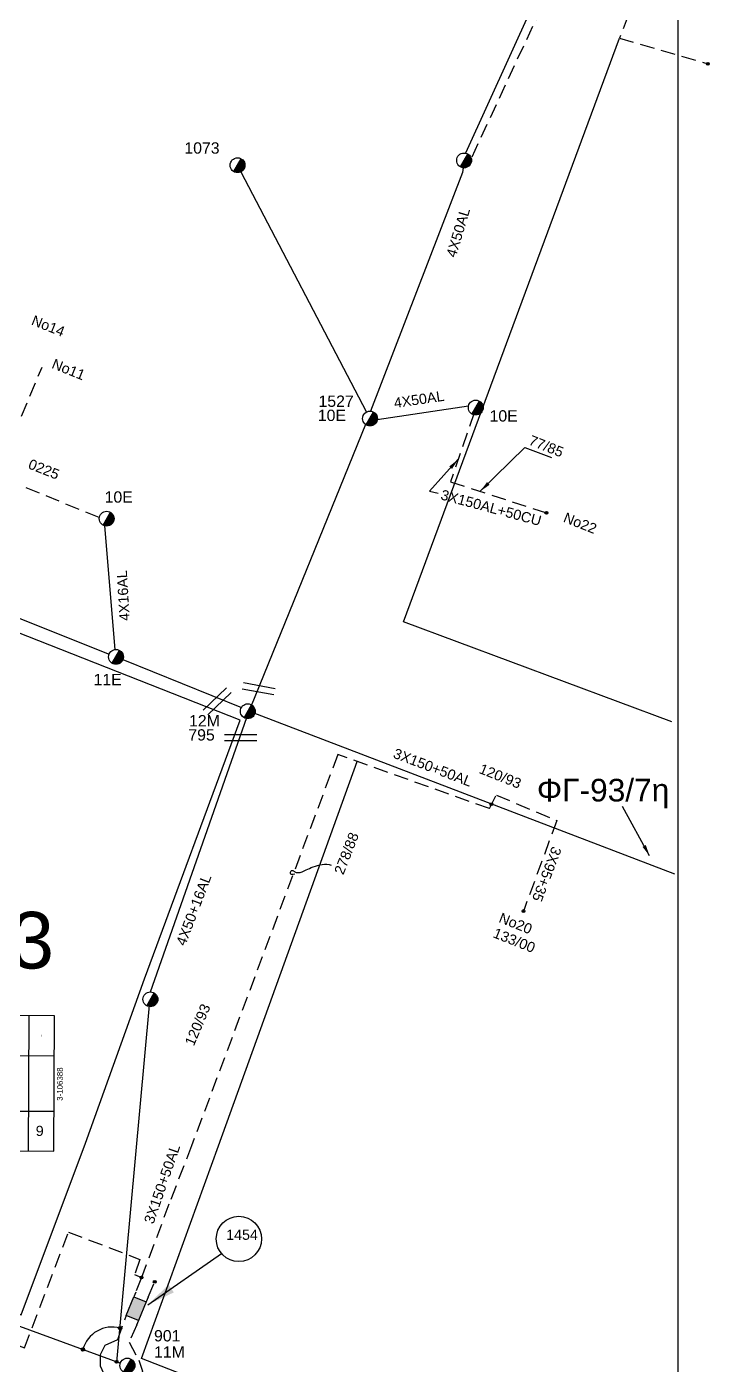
# Model space of a CAD drawing. Header units: millimetres. Extents: x 751 to 1825, y 360 to 872.
# Drawn here: x 1662.5 to 1722.7, y 596.1 to 714.3 of the extents above; entities that cross this region are included whole.
import ezdxf
from ezdxf.enums import TextEntityAlignment as Align

# ---------------------------------------------------------------- set-up
doc = ezdxf.new("R2010")
doc.units = ezdxf.units.MM
doc.linetypes.add('DASHED', pattern=[19.05, 12.7, -6.35])
for name, color, linetype in [('Link Box 4 Διευθύνσεων', 7, 'Continuous'), ('Άγνωστα', 7, 'Continuous'), ('Ασφαλειοκιβώτια Χ.Τ 9 αναχωρήσεων', 7, 'Continuous'), ('Γέφυρες Εναέριου Δικτύου', 7, 'Continuous'), ('Γυμνά εναέρια ΧΤ (3Φ)   4x50AL', 7, 'Continuous'), ('Γυμνά εναέρια ΧΤ και ΦΟΠ (3Φ)   4x50+16AL', 7, 'Continuous'), ('Επιγραφές - Σχήματα', 7, 'Continuous'), ('Καλώδια ΧΤ   3x150+50AL', 7, 'DASHED'), ('Καλώδια ΧΤ   3x150+70AL', 7, 'DASHED'), ('Καλώδια ΧΤ   3x150AL+50CU', 7, 'DASHED'), ('Καλώδια ΧΤ   3x150AL+50XLPE', 7, 'DASHED'), ('Καλώδια ΧΤ   3x95+35 CU', 7, 'DASHED'), ('Στύλος ΦΜ', 7, 'Continuous'), ('Στύλος ΦΜ @ 1', 7, 'Continuous'), ('Συνδέσεις', 7, 'Continuous'), ('Τομή', 7, 'Continuous'), ('Υπόβαθρο ΔΕΗ', 7, 'Continuous'), ('Υπόγεια καλώδια Παροχών ΧΤ   4x16AL', 7, 'DASHED')]:
    doc.layers.add(name, color=color, linetype=linetype)
doc.styles.get("Standard").update_dxf_attribs({"font": 'ARIAL.TTF'})
doc.linetypes.add('SYN_LINE', pattern='A,0.5,-0.0001,["/\\/\\/\\/",Standard,S=0.1,R=0,X=0,Y=-0.05],-0.25', length=0.7501)
doc.dimstyles.new('ISO-25', dxfattribs={"dimtxt": 2.5, "dimasz": 2.5, "dimexe": 1.25, "dimexo": 0.625, "dimtad": 1, "dimtxsty": 'Standard', "dimcen": 2.5, "dimadec": 0, "dimazin": 0, "dimtfac": 1, "dimtmove": 0, "dimatfit": 3, "dimfxl": 1, "dimarcsym": 0})

# ---------------------------------------------------------------- blocks, each defined once
blk = doc.blocks.new('ΥΠΑΡΧΩΝ ΤΣΙΜΕΝΤΕΝΙΟΣ ΣΤΥΛΟΣ')
at = {"layer": 'Στύλος ΦΜ'}
blk.add_hatch(color=256, dxfattribs=at).paths.add_polyline_path([(-1.29, -2.28, 0.574793), (2.62, 0, 0.268822), (1.3, 2.27)])
blk.add_line((-1.29, -2.28), (1.3, 2.27), dxfattribs=at)
blk.add_circle((0, 0), 2.62, dxfattribs=at)
at = {"layer": 'Στύλος ΦΜ', "flags": 4}
for tag, p in [('ΑΡΙΘΜΟΣ', (-4.68, 8.05)), ('ΤΥΠΟΣ', (-4.91, 3.03))]:
    blk.add_attdef(tag, p, '', height=4, dxfattribs=at)
blk = doc.blocks.new('_ΣΥΝΔΕΣΗ')
at = {"layer": 'Συνδέσεις', "linetype": 'SYN_LINE', "ltscale": 40}
blk.add_hatch(color=256, dxfattribs=at).paths.add_polyline_path([(0.5, -0.01, 1), (-0.5, -0.01, 1)])
at = {"layer": 'Συνδέσεις'}
blk.add_circle((0, -0.01), 0.5, dxfattribs=at)
blk = doc.blocks.new('ΤΟΜΗ')
at = {"layer": 'Τομή', "ltscale": 40}
for p, q in [((-5.68, 0), (5.68, 0)), ((5.68, -2.33), (-5.68, -2.33))]:
    blk.add_line(p, q, dxfattribs=at)
blk = doc.blocks.new('LINK BOX 4 ΑΝΑΧΩΡΗΣΕΩΝ')
at = {"layer": 'Link Box 4 Διευθύνσεων', "ltscale": 40}
blk.add_hatch(color=256, dxfattribs=at).paths.add_polyline_path([(-3.54, 0), (-3.54, -4.67), (3.54, -4.67), (3.54, 0)])
for p, q in [((-3.54, 0), (-5.33, 0)), ((5.33, 0), (3.54, 0)), ((-3.54, -4.67), (-5.33, -4.67)), ((5.33, -4.67), (3.54, -4.67))]:
    blk.add_line(p, q, dxfattribs=at)
blk.add_lwpolyline([(-3.54, -4.67), (-3.54, 0), (3.54, 0), (3.54, -4.67)], close=True, dxfattribs=at)
blk = doc.blocks.new('ΑΣΦΑΛΕΙΟΚΙΒΩΤΙΟ ΥΠΟΣΤΑΘΜΟΥ 9 ΑΝΑΧΩΡΗΣΕΩΝ')
at = {"layer": 'Ασφαλειοκιβώτια Χ.Τ 9 αναχωρήσεων', "ltscale": 40}
for p, q in [((-23.8, 40.36), (24.02, 40.36)), ((-9.72, 40.36), (-9.72, -40.64)), ((9.94, 40.36), (9.94, -40.64)), ((-23.8, 31.36), (24.02, 31.36)), ((-23.8, 22.36), (24.02, 22.36)), ((-23.8, 13.36), (24.02, 13.36)), ((-23.8, 4.36), (24.02, 4.36)), ((-23.8, -4.64), (24.02, -4.64)), ((-23.8, -13.64), (24.02, -13.64)), ((-23.8, -22.64), (24.02, -22.64)), ((-23.8, -31.64), (24.02, -31.64))]:
    blk.add_line(p, q, dxfattribs=at)
at = {"layer": 'Ασφαλειοκιβώτια Χ.Τ 9 αναχωρήσεων'}
blk.add_lwpolyline([(-23.8, -40.64), (24.02, -40.64), (24.02, 40.36), (-23.8, 40.36)], close=True, dxfattribs=at)
for s, p in [('1', (-18.45, 37.24)), ('2', (-18.45, 28.67)), ('3', (-18.45, 19.6)), ('4', (-18.45, 10.58)), ('5', (-18.45, 1.57)), ('6', (-18.45, -7.57)), ('7', (-18.45, -15.81)), ('8', (-18.45, -25.5)), ('9', (-18.45, -34.19))]:
    blk.add_text(s, height=3.6, rotation=270, dxfattribs=at).set_placement(p)
at = {"layer": 'Ασφαλειοκιβώτια Χ.Τ 9 αναχωρήσεων', "ltscale": 40}
for tag, height, p in [('ΟΝΟΜΑ', 5, (-0.16, 44.31)), ('ΚΕΙΜΕΝΟ 1', 2, (17.06, 35.59)), ('ΚΕΙΜΕΝΟ 2', 2, (17.06, 26.88)), ('ΚΕΙΜΕΝΟ 3', 2, (17.06, 17.69)), ('ΚΕΙΜΕΝΟ 4', 2, (17.06, 8.71)), ('ΚΕΙΜΕΝΟ 5', 2, (17.06, -0.13)), ('ΚΕΙΜΕΝΟ 6', 2, (17.06, -9.05)), ('ΚΕΙΜΕΝΟ 7', 2, (17.06, -18.13)), ('ΚΕΙΜΕΝΟ 8', 2, (17.06, -26.85)), ('ΚΕΙΜΕΝΟ 9', 2, (17.06, -35.99)), ('ΣΧ', 2, (-0.1, -42.64))]:
    blk.add_attdef(tag, text='', height=height, dxfattribs=at).set_placement(p, align=Align.MIDDLE_CENTER)

msp = doc.modelspace()

# ---------------------------------------------------------------- linework, layer by layer
at = {"layer": 'Άγνωστα', "color": 6, "linetype": 'DASHED', "ltscale": 0.1}
msp.add_lwpolyline([(1718.32, 722.44), (1714.83, 713.33), (1722.62, 711.05)], dxfattribs=at)
at = {"layer": 'Άγνωστα', "color": 27, "ltscale": 0.1}
msp.add_lwpolyline([(1692.5, 680.31), (1681.11, 702.1)], dxfattribs=at)
at = {"layer": 'Άγνωστα', "color": 87, "linetype": 'DASHED', "ltscale": 0.1}
msp.add_lwpolyline([(1673.22, 602.14), (1673.8, 603.49)], dxfattribs=at)
at = {"layer": 'Άγνωστα', "color": 85, "linetype": 'DASHED', "ltscale": 0.1}
msp.add_lwpolyline([(1672.21, 599.68), (1671.54, 598.16), (1672.41, 596.56), (1672.73, 595.61), (1672.43, 594.56), (1695.66, 585.54), (1696.46, 586.69), (1697.12, 586.45)], dxfattribs=at)
at = {"layer": 'Γέφυρες Εναέριου Δικτύου', "ltscale": 0.1}
msp.add_arc((1670.05, 596.82), 2.68, 74.9217, 164.8541, dxfattribs=at)
at = {"layer": 'Γυμνά εναέρια ΧΤ (3Φ)   4x50AL', "color": 27, "linetype": 'DASHED', "ltscale": 0.1}
msp.add_lwpolyline([(1701.82, 702.85), (1711.49, 723.63), (1712.48, 724.98), (1712.58, 726.07), (1719.32, 744.58), (1720.29, 744.48)], dxfattribs=at)
at = {"layer": 'Γυμνά εναέρια ΧΤ (3Φ)   4x50AL', "color": 27, "ltscale": 0.1}
for points in [[(1710.94, 724.53), (1701.23, 703.17)], [(1701.03, 701.88), (1700.97, 701.44), (1692.85, 680.38)], [(1693.45, 679.64), (1701.51, 680.86)], [(1692.4, 679.21), (1682.31, 654.37)]]:
    msp.add_lwpolyline(points, dxfattribs=at)
at = {"layer": 'Γυμνά εναέρια ΧΤ και ΦΟΠ (3Φ)   4x50+16AL', "color": 30, "ltscale": 0.1}
for points in [[(1658.62, 663.35), (1669.77, 658.92)], [(1670.98, 658.44), (1681.45, 654.2)]]:
    msp.add_lwpolyline(points, dxfattribs=at)
at = {"layer": 'Γυμνά εναέρια ΧΤ και ΦΟΠ (3Φ)   4x50+16AL', "color": 1, "ltscale": 0.1}
for points in [[(1673.42, 629.1), (1681.94, 653.33)], [(1670.47, 596.41), (1673.35, 627.93)]]:
    msp.add_lwpolyline(points, dxfattribs=at)
at = {"layer": 'Επιγραφές - Σχήματα', "ltscale": 0.1}
msp.add_lwpolyline([(1720, 856.45), (751.91, 856.45), (751.91, 369.88), (1720, 369.88)], close=True, dxfattribs=at)
msp.add_lwpolyline([(1686.17, 639.5), (1686.01, 639.46), (1685.89, 639.47), (1685.82, 639.5), (1685.79, 639.55), (1685.78, 639.61), (1685.79, 639.67), (1685.82, 639.73), (1685.85, 639.78), (1685.89, 639.81), (1685.93, 639.82), (1685.96, 639.82), (1686, 639.81), (1686.04, 639.78), (1686.09, 639.76), (1686.13, 639.73), (1686.18, 639.7), (1686.23, 639.67), (1686.29, 639.65), (1686.35, 639.64), (1686.41, 639.63), (1686.48, 639.63), (1686.56, 639.63), (1686.64, 639.65), (1686.73, 639.67), (1686.83, 639.71), (1686.93, 639.75), (1687.05, 639.81), (1687.17, 639.87), (1687.31, 639.93), (1687.46, 640), (1687.62, 640.07), (1687.79, 640.13), (1687.98, 640.2), (1688.18, 640.26), (1688.38, 640.31), (1688.59, 640.35), (1688.8, 640.37), (1689, 640.37), (1689.2, 640.34), (1689.38, 640.28)], dxfattribs=at)
msp.add_circle((1681.23, 607.28), 2, dxfattribs=at)
at = {"layer": 'Καλώδια ΧΤ   3x150+50AL', "color": 173, "linetype": 'Continuous', "ltscale": 0.1}
msp.add_lwpolyline([(1682.24, 653.87), (1719.68, 639.51)], dxfattribs=at)
at = {"layer": 'Καλώδια ΧΤ   3x150+50AL', "color": 173, "linetype": 'DASHED', "ltscale": 0.1}
msp.add_lwpolyline([(1645.63, 609.11), (1643.84, 604.78), (1662.3, 597.65), (1666.19, 607.89), (1672.49, 605.47), (1672.03, 604.14), (1672.63, 603.87)], dxfattribs=at)
at = {"layer": 'Καλώδια ΧΤ   3x150+50AL', "color": 1, "linetype": 'Continuous', "ltscale": 0.1}
msp.add_lwpolyline([(1652.6, 602.97), (1670.77, 596.3)], dxfattribs=at)
at = {"layer": 'Καλώδια ΧΤ   3x150+70AL', "color": 85, "linetype": 'DASHED', "ltscale": 0.1}
msp.add_lwpolyline([(1663.16, 579.49), (1663.33, 579.97), (1666.58, 588.58), (1667.35, 590.78), (1669.42, 595.14), (1669.03, 596.04), (1669.03, 597.07), (1669.43, 597.89), (1670.56, 598.41), (1671.13, 600.12)], dxfattribs=at)
at = {"layer": 'Καλώδια ΧΤ   3x150AL+50CU', "color": 27, "linetype": 'DASHED', "ltscale": 0.1}
msp.add_lwpolyline([(1701.99, 680.24), (1699.92, 674.14), (1708.37, 671.41)], dxfattribs=at)
at = {"layer": 'Καλώδια ΧΤ   3x150AL+50XLPE', "color": 173, "linetype": 'DASHED', "ltscale": 0.1}
msp.add_lwpolyline([(1703.34, 645.28), (1689.97, 650.05), (1677.06, 615.51), (1675.06, 610.35), (1672.63, 603.87), (1672.14, 602.59)], dxfattribs=at)
at = {"layer": 'Καλώδια ΧΤ   3x95+35 CU', "color": 173, "linetype": 'DASHED', "ltscale": 0.1}
msp.add_lwpolyline([(1703.34, 645.28), (1703.96, 646.48), (1709.29, 644.22), (1706.34, 636.19)], dxfattribs=at)
at = {"layer": 'Υπόβαθρο ΔΕΗ', "ltscale": 0.1}
for points in [[(1719.44, 652.95), (1695.76, 661.77), (1714.83, 713.33)], [(1717.99, 579.02), (1672.64, 596.72), (1679.43, 615.51), (1691.67, 649.44)]]:
    msp.add_lwpolyline(points, dxfattribs=at)
msp.add_lwpolyline([(1626.81, 615.51), (1626.4, 614.35), (1662.02, 600.59), (1667.7, 615.75), (1672.91, 630.24), (1681.33, 653.09), (1646.74, 666.72)], close=True, dxfattribs=at)
at = {"layer": 'Υπόγεια καλώδια Παροχών ΧΤ   4x16AL', "color": 30, "linetype": 'DASHED', "ltscale": 0.1}
msp.add_lwpolyline([(1668.91, 670.98), (1659.82, 674.68), (1663.86, 684.27)], dxfattribs=at)
at = {"layer": 'Υπόγεια καλώδια Παροχών ΧΤ   4x16AL', "color": 30, "linetype": 'Continuous', "ltscale": 0.1}
msp.add_lwpolyline([(1670.32, 659.33), (1669.41, 670.25)], dxfattribs=at)

# ---------------------------------------------------------------- block references
at = {"layer": 'Link Box 4 Διευθύνσεων', "ltscale": 0.1, "xscale": 0.250000000000049, "yscale": 0.250000000000049, "zscale": 0.250000000000049, "rotation": 67.76415455864495}
msp.add_blockref('LINK BOX 4 ΑΝΑΧΩΡΗΣΕΩΝ', (1671.63, 601.35), dxfattribs=at)
at = {"layer": 'Ασφαλειοκιβώτια Χ.Τ 9 αναχωρήσεων', "ltscale": 0.1}
ref = msp.add_blockref('ΑΣΦΑΛΕΙΟΚΙΒΩΤΙΟ ΥΠΟΣΤΑΘΜΟΥ 9 ΑΝΑΧΩΡΗΣΕΩΝ', (1654.77, 621.02), dxfattribs=dict(at, xscale=0.2500000000000043, yscale=0.2500000000000043, zscale=0.2500000000000043, rotation=89.76623769583608))
ref.add_attrib('ΣΧ', '3-106388', dxfattribs={"ltscale": 40, "height": 0.5, "rotation": 89.7662}).set_placement((1665.43, 620.95), align=Align.MIDDLE_CENTER)
ref.add_attrib('ΚΕΙΜΕΝΟ 2', '70', dxfattribs={"ltscale": 40, "height": 0.5, "rotation": 89.7662}).set_placement((1648.06, 625.31), align=Align.MIDDLE_CENTER)
ref.add_attrib('ΚΕΙΜΕΝΟ 1', '307', dxfattribs={"ltscale": 40, "height": 0.5, "rotation": 89.7662}).set_placement((1645.89, 625.32), align=Align.MIDDLE_CENTER)
ref.add_attrib('ΚΕΙΜΕΝΟ 3', '70', dxfattribs={"ltscale": 40, "height": 0.5, "rotation": 89.7662}).set_placement((1650.36, 625.3), align=Align.MIDDLE_CENTER)
ref.add_attrib('ΚΕΙΜΕΝΟ 4', '30', dxfattribs={"ltscale": 40, "height": 0.5, "rotation": 89.7662}).set_placement((1652.61, 625.29), align=Align.MIDDLE_CENTER)
ref.add_attrib('ΚΕΙΜΕΝΟ 5', '100', dxfattribs={"ltscale": 40, "height": 0.5, "rotation": 89.7662}).set_placement((1654.82, 625.28), align=Align.MIDDLE_CENTER)
ref.add_attrib('ΚΕΙΜΕΝΟ 6', '80', dxfattribs={"ltscale": 40, "height": 0.5, "rotation": 89.7662}).set_placement((1657.05, 625.27), align=Align.MIDDLE_CENTER)
ref.add_attrib('ΚΕΙΜΕΝΟ 7', '80', dxfattribs={"ltscale": 40, "height": 0.5, "rotation": 89.7662}).set_placement((1659.32, 625.26), align=Align.MIDDLE_CENTER)
ref.add_attrib('ΚΕΙΜΕΝΟ 8', '40', dxfattribs={"ltscale": 40, "height": 0.5, "rotation": 89.7662}).set_placement((1661.5, 625.25), align=Align.MIDDLE_CENTER)
ref.add_attrib('ΚΕΙΜΕΝΟ 9', '-', dxfattribs={"ltscale": 40, "height": 0.5, "rotation": 89.7662}).set_placement((1663.78, 625.24), align=Align.MIDDLE_CENTER)
at = {"layer": 'Στύλος ΦΜ @ 1', "ltscale": 0.1}
ref = msp.add_blockref('ΥΠΑΡΧΩΝ ΤΣΙΜΕΝΤΕΝΙΟΣ ΣΤΥΛΟΣ', (1681.11, 702.1), dxfattribs=dict(at, xscale=0.25, yscale=0.25, zscale=0.25))
ref.add_attrib('ΤΥΠΟΣ', '1073', (1676.42, 703.12), dxfattribs={"layer": 'Στύλος ΦΜ', "height": 1, "flags": 4})
at = {"layer": 'Στύλος ΦΜ @ 1', "ltscale": 0.1, "xscale": 0.25, "yscale": 0.25, "zscale": 0.25}
for p in [(1701.11, 702.52), (1673.42, 628.44)]:
    msp.add_blockref('ΥΠΑΡΧΩΝ ΤΣΙΜΕΝΤΕΝΙΟΣ ΣΤΥΛΟΣ', p, dxfattribs=at)
at = {"layer": 'Στύλος ΦΜ @ 1', "ltscale": 0.1}
ref = msp.add_blockref('ΥΠΑΡΧΩΝ ΤΣΙΜΕΝΤΕΝΙΟΣ ΣΤΥΛΟΣ', (1692.8, 679.73), dxfattribs=dict(at, xscale=0.25, yscale=0.25, zscale=0.25))
ref.add_attrib('ΤΥΠΟΣ', '10E', (1688.2, 679.51), dxfattribs={"layer": 'Στύλος ΦΜ', "height": 1, "flags": 4})
ref.add_attrib('ΑΡΙΘΜΟΣ', '1527', (1688.26, 680.76), dxfattribs={"layer": 'Στύλος ΦΜ', "height": 1, "flags": 4})
ref = msp.add_blockref('ΥΠΑΡΧΩΝ ΤΣΙΜΕΝΤΕΝΙΟΣ ΣΤΥΛΟΣ', (1702.14, 680.7), dxfattribs=dict(at, xscale=0.25, yscale=0.25, zscale=0.25))
ref.add_attrib('ΤΥΠΟΣ', '10E', (1703.36, 679.46), dxfattribs={"layer": 'Στύλος ΦΜ', "height": 1, "flags": 4})
ref = msp.add_blockref('ΥΠΑΡΧΩΝ ΤΣΙΜΕΝΤΕΝΙΟΣ ΣΤΥΛΟΣ', (1669.56, 670.89), dxfattribs=dict(at, xscale=0.25, yscale=0.25, zscale=0.25))
ref.add_attrib('ΤΥΠΟΣ', '10E', (1669.38, 672.3), dxfattribs={"layer": 'Στύλος ΦΜ', "height": 1, "flags": 4})
ref = msp.add_blockref('ΥΠΑΡΧΩΝ ΤΣΙΜΕΝΤΕΝΙΟΣ ΣΤΥΛΟΣ', (1670.38, 658.68), dxfattribs=dict(at, xscale=0.25, yscale=0.25, zscale=0.25))
ref.add_attrib('ΤΥΠΟΣ', '11E', (1668.4, 656.18), dxfattribs={"layer": 'Στύλος ΦΜ', "height": 1, "flags": 4})
ref = msp.add_blockref('ΥΠΑΡΧΩΝ ΤΣΙΜΕΝΤΕΝΙΟΣ ΣΤΥΛΟΣ', (1682.02, 653.88), dxfattribs=dict(at, xscale=0.25, yscale=0.25, zscale=0.25))
ref.add_attrib('ΤΥΠΟΣ', '795', (1676.77, 651.29), dxfattribs={"layer": 'Στύλος ΦΜ', "height": 1, "flags": 4})
ref.add_attrib('ΑΡΙΘΜΟΣ', '12M', (1676.83, 652.54), dxfattribs={"layer": 'Στύλος ΦΜ', "height": 1, "flags": 4})
ref = msp.add_blockref('ΥΠΑΡΧΩΝ ΤΣΙΜΕΝΤΕΝΙΟΣ ΣΤΥΛΟΣ', (1671.39, 596.1), dxfattribs=dict(at, xscale=0.25, yscale=0.25, zscale=0.25))
ref.add_attrib('ΤΥΠΟΣ', '901', (1673.74, 598.23), dxfattribs={"layer": 'Στύλος ΦΜ', "height": 1, "flags": 4})
ref.add_attrib('ΑΡΙΘΜΟΣ', '11M', (1673.74, 596.79), dxfattribs={"layer": 'Στύλος ΦΜ', "height": 1, "flags": 4})
at = {"layer": 'Συνδέσεις', "ltscale": 0.1, "xscale": 0.25, "yscale": 0.25, "zscale": 0.25}
for p in [(1722.62, 711.05), (1708.37, 671.41), (1703.52, 645.67), (1706.36, 636.24), (1672.64, 603.88), (1673.8, 603.5), (1670.44, 596.43)]:
    msp.add_blockref('_ΣΥΝΔΕΣΗ', p, dxfattribs=at)
at = {"layer": 'Συνδέσεις', "xscale": 0.3, "yscale": 0.3, "zscale": 0.345700799648589}
for p in [(1670.74, 599.41), (1667.46, 597.52)]:
    msp.add_blockref('_ΣΥΝΔΕΣΗ', p, dxfattribs=at)
at = {"layer": 'Τομή', "ltscale": 0.1}
for p, xscale, yscale, zscale, rotation in [((1683.03, 656.15), 0.2499999999999498, 0.2499999999999498, 0.2499999999999498, 349.4211575213298), ((1679.11, 654.96), 0.250000000000047, 0.250000000000047, 0.250000000000047, 43.85572891167556)]:
    msp.add_blockref('ΤΟΜΗ', p, dxfattribs=dict(at, xscale=xscale, yscale=yscale, zscale=zscale, rotation=rotation))
at = {"layer": 'Τομή', "ltscale": 0.1, "xscale": 0.25, "yscale": 0.25, "zscale": 0.25}
msp.add_blockref('ΤΟΜΗ', (1681.39, 651.84), dxfattribs=at)

# ---------------------------------------------------------------- texts
at = {"layer": 'Γυμνά εναέρια ΧΤ (3Φ)   4x50AL', "color": 7, "ltscale": 0.1, "char_height": 0.9, "width": 84.1859, "attachment_point": 1}
for insert, rotation in [((1699.51, 694.14), 73.4111), ((1694.85, 681.54), 8.3982)]:
    msp.add_mtext('4X50AL', dxfattribs=dict(at, insert=insert, rotation=rotation))
at = {"layer": 'Γυμνά εναέρια ΧΤ και ΦΟΠ (3Φ)   4x50+16AL', "color": 7, "ltscale": 0.1, "insert": (1675.65, 633.41), "char_height": 0.9, "width": 84.1859, "attachment_point": 1, "rotation": 69.3063}
msp.add_mtext('4X50+16AL', dxfattribs=at)
at = {"layer": 'Επιγραφές - Σχήματα', "color": 7, "ltscale": 0.1, "char_height": 0.9, "width": 84.1859, "attachment_point": 1}
for s, insert, rotation in [('No14', (1663.17, 688.88), 338.2616), ('No11', (1664.97, 685.04), 338.2616), ('77/85', (1707.07, 678.29), 338.2616), ('0225', (1662.89, 676.19), 338.2616), ('No22', (1710.13, 671.47), 338.2616), ('120/93', (1702.69, 649.28), 338.2616), ('278/88', (1689.61, 639.7), 68.7291), ('Νο20', (1704.43, 636.12), 338.2616), ('133/00', (1703.92, 634.78), 338.2616), ('120/93', (1676.42, 624.6), 67.0241)]:
    msp.add_mtext(s, dxfattribs=dict(at, insert=insert, rotation=rotation))
at = {"layer": 'Επιγραφές - Σχήματα', "ltscale": 0.1, "width": 8.5591}
for s, insert, char_height, attachment_point in [('ΦΓ-93/7η', (1713.38, 646.61), 2, 5), ('1454', (1680.11, 608.1), 0.9, 1)]:
    msp.add_mtext(s, dxfattribs=dict(at, insert=insert, char_height=char_height, attachment_point=attachment_point))
at = {"layer": 'Επιγραφές - Σχήματα', "insert": (1645.4, 636.16), "char_height": 5, "width": 3.5737, "attachment_point": 1}
msp.add_mtext('ΦΓ-93', dxfattribs=at)
at = {"layer": 'Καλώδια ΧΤ   3x150+50AL', "color": 7, "linetype": 'DASHED', "ltscale": 0.1, "char_height": 0.9, "width": 84.1859, "attachment_point": 1}
for insert, rotation in [((1695.09, 650.64), 339.1625), ((1672.83, 608.83), 70.9585)]:
    msp.add_mtext('3X150+50AL', dxfattribs=dict(at, insert=insert, rotation=rotation))
at = {"layer": 'Καλώδια ΧΤ   3x150AL+50CU', "color": 7, "linetype": 'DASHED', "ltscale": 0.1, "insert": (1699.21, 673.47), "char_height": 0.9, "width": 84.1859, "attachment_point": 1, "rotation": 344.9554}
msp.add_mtext('3X150AL+50CU', dxfattribs=at)
at = {"layer": 'Καλώδια ΧΤ   3x95+35 CU', "color": 7, "linetype": 'DASHED', "ltscale": 0.1, "insert": (1709.74, 641.7), "char_height": 0.9, "width": 84.1859, "attachment_point": 1, "rotation": 249.0511}
msp.add_mtext('3X95+35', dxfattribs=at)
at = {"layer": 'Υπόγεια καλώδια Παροχών ΧΤ   4x16AL', "color": 7, "linetype": 'DASHED', "ltscale": 0.1, "insert": (1670.7, 661.83), "char_height": 0.9, "width": 84.1859, "attachment_point": 1, "rotation": 93.3215}
msp.add_mtext('4X16AL', dxfattribs=at)

# ---------------------------------------------------------------- leaders
at = {"layer": 'Επιγραφές - Σχήματα', "color": 7, "ltscale": 0.1}
for points, override in [([(1700.59, 676.13), (1698.07, 673.32), (1698.83, 673.13)], {"dimasz": 1, "dimtad": 0}), ([(1702.54, 673.3), (1706.46, 677.16), (1708.84, 676.28)], {"dimasz": 1, "dimgap": 0.625, "dimtad": 0})]:
    msp.add_leader(points, dimstyle='ISO-25', override=override, dxfattribs=at)
at = {"layer": 'Επιγραφές - Σχήματα', "ltscale": 40}
msp.add_leader([(1717.49, 641.1), (1715.09, 645.48)], dimstyle='ISO-25', override={"dimasz": 1, "dimtad": 0}, dxfattribs=at)
at = {"layer": 'Επιγραφές - Σχήματα', "ltscale": 0.1}
msp.add_leader([(1673.2, 601.47), (1679.71, 605.99)], dimstyle='ISO-25', override={"dimgap": 0.625, "dimtad": 0}, dxfattribs=at)

doc.saveas('drawing.dxf')
